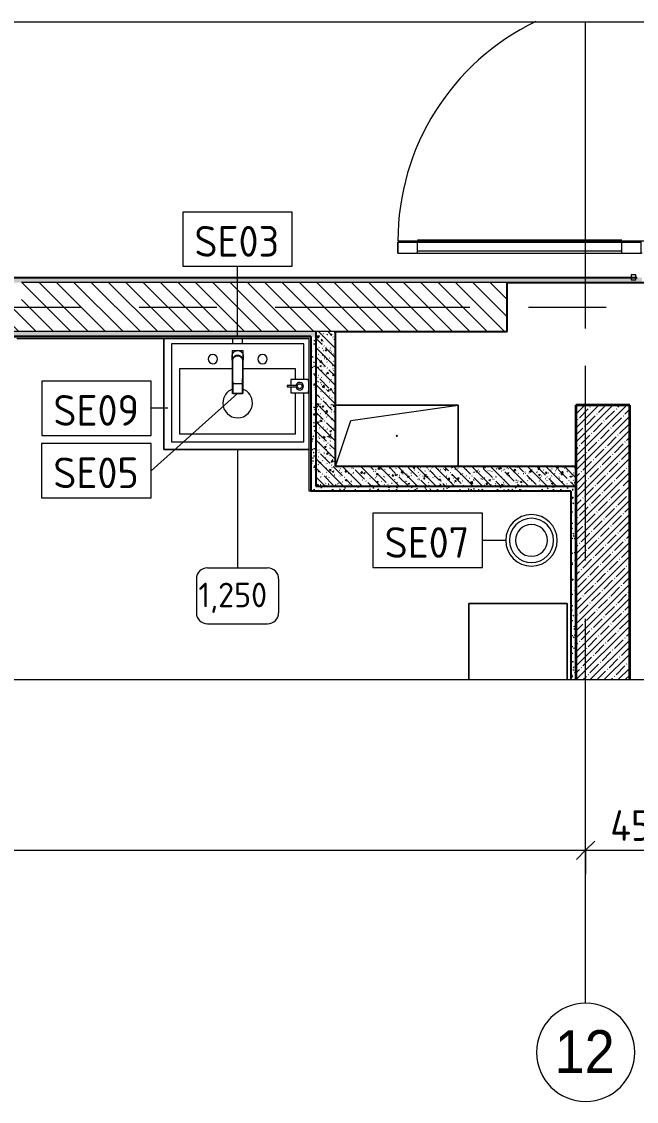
# Model space of a CAD drawing. Header units: millimetres. Extents: x 3991 to 282775, y -8553 to 29560.
# Drawn here: x 58908 to 61415, y 4562 to 8964 of the extents above; entities that cross this region are included whole.
import ezdxf

# ---------------------------------------------------------------- set-up
doc = ezdxf.new("R2010")
doc.units = ezdxf.units.MM
doc.linetypes.add('Осевая', pattern=[1587.5, 317.5, -238.125, 793.75, -238.125])
for name, color, linetype, lineweight, true_color in [('0-1', 7, 'Continuous', 9, 0x4994b4), ('A-GENM-1', 7, 'Continuous', 9, 0x4994b4), ('A-WALL-1', 7, 'Continuous', 25, 0x3c3c3c), ('A-WALL-2', 7, 'Continuous', 35, 0x3c3c3c), ('A-WALL-FNSH-1', 7, 'Continuous', 15, 0x3c3c3c), ('P-SANR-FIXT-1', 7, 'Continuous', 15, 0x4994b4), ('P-SANR-FIXT-2', 7, 'Continuous', 9, 0x4994b4)]:
    doc.layers.add(name, color=color, linetype=linetype, lineweight=lineweight, true_color=true_color)
for name, color, linetype, lineweight in [('A-ANNO-DIMS', 7, 'Continuous', 9), ('A-ANNO-DIMS-50', 7, 'Continuous', 9), ('A-DETL-GENF', 7, 'Continuous', 9), ('A-DOOR', 7, 'Continuous', 9), ('A-DOOR-1', 7, 'Continuous', 15), ('A-GENM', 7, 'Continuous', 9), ('A-WALL', 7, 'Continuous', 9), ('I-FURN', 7, 'Continuous', 9), ('I-FURN-IDEN', 7, 'Continuous', 9), ('I-WALL', 7, 'Continuous', 9), ('P-SANR-FIXT-IDEN', 7, 'Continuous', 9), ('Оси', 7, 'Continuous', 9), ('Оси-1', 7, 'Continuous', 20), ('Оси-2', 7, 'Осевая', 9)]:
    doc.layers.add(name, color=color, linetype=linetype, lineweight=lineweight)
doc.styles.add('Arial', font='arial.ttf', dxfattribs={"width": 0.9, "height": 175})
doc.styles.add('GOST Common', font='GOST_Common.ttf', dxfattribs={"height": 100})
doc.styles.add('GOST Common_1', font='GOST_Common.ttf', dxfattribs={"height": 125})
doc.styles.add('ISOCPEUR', font='isocpeur.ttf', dxfattribs={"width": 0.9, "height": 125})
doc.dimstyles.new('ISO-2_5_0_9К_БОЛЬШОЙ', dxfattribs={"dimscale": 304.8, "dimtxt": 124.497647, "dimasz": 0.246063, "dimexe": 0.19685, "dimexo": 0.492126, "dimgap": 0, "dimtad": 1, "dimdec": 0, "dimrnd": 10, "dimzin": 0, "dimdsep": 46, "dimtxsty": 'ISOCPEUR', "dimblk1": 'OBLIQUE', "dimblk2": 'OBLIQUE', "dimsah": 1, "dimcen": 0.09, "dimdle": 0.19685, "dimazin": 0, "dimtfac": 1, "dimtdec": 4, "dimtix": 1, "dimtmove": 0, "dimatfit": 3, "dimfxl": 1, "dimtvp": 1, "dimtolj": 1, "dimtzin": 0, "dimarcsym": 2})
pattern_1 = [(135, (22897.75, 0), (-37.717076, -37.717076), [53.34, -8.89, 1.778, -8.89]), (135, (22897.75, 37.694), (-37.717076, -37.717076), []), (50, (22897.75, 0), (63.763904, -5.57885), [6.667, -73.342]), (355, (22897.75, 0), (-12.33488, 66.86951), [5.334, -58.674]), (100.451, (22903.065, -0.465), (51.43036, 61.29098), [5.667, -62.332]), (46.184, (22897.75, 17.78), (94.87722, -14.71484), [10.001, -110.014]), (96.636, (22905.66, 16.55), (83.09115, 86.5993), [8.5, -93.497]), (351.184, (22897.75, 17.78), (83.09204, 86.59928), [8.001, -88.011]), (21, (22906.64, 13.335), (53.06449, -35.792726), [6.667, -73.342]), (326, (22906.64, 13.335), (21.63066, 64.46546), [5.334, -58.674]), (71.451, (22911.06, 10.35), (74.69646, 28.67237), [5.667, -62.332]), (37.5, (22897.75, 0), (1.080413, 29.594271), [1.676, -56.286, 1.676, -57.887, -58.896]), (37.5, (22897.75, 0), (1.080413, 29.594271), [-117.526, 1.676, -57.22]), (7.5, (22897.75, 0), (23.386368, 35.063507), [1.676, -32.283, 1.676, -54.953, -22.447]), (7.5, (22897.75, 0), (23.386368, 35.063507), [-90.589, 1.676, -20.771]), (327.5, (22877.926, 0), (47.456567, -2.005468), [1.676, -20.549, 1.676, -67.666, -92.011]), (327.5, (22877.926, 0), (47.456567, -2.005468), [-91.567, 1.676, -90.335]), (317.5, (22869.036, 0), (51.844948, 8.89904), [1.676, -27.216, 1.676, -44.374, -65.341]), (317.5, (22869.036, 0), (51.844948, 8.89904), [-74.943, 1.676, -63.665])]
pattern_2 = [(0, (22897.75, 0), (60.96, 15.24), [5.029, -40.691, 5.029, -40.691, -243.84]), (0, (22897.75, 0), (60.96, 15.24), [-91.44, 5.029, -86.411, 5.029, -40.691, -106.68]), (0, (22897.75, 0), (60.96, 15.24), [-228.6, 5.029, -25.451, 5.029, -71.171]), (120, (22920.61, 7.62), (-43.678227, 45.1729086), [5.029, -40.691, 5.029, -40.691, -243.84]), (120, (22920.61, 7.62), (-43.678227, 45.1729086), [-91.44, 5.029, -86.411, 5.029, -40.691, -106.68]), (120, (22920.61, 7.62), (-43.678227, 45.1729086), [-228.6, 5.029, -25.451, 5.029, -71.171]), (240, (22928.23, 38.1), (-17.281773, -60.4129086), [5.029, -40.691, 5.029, -40.691, -243.84]), (240, (22928.23, 38.1), (-17.281773, -60.4129086), [-91.44, 5.029, -86.411, 5.029, -40.691, -106.68]), (240, (22928.23, 38.1), (-17.281773, -60.4129086), [-228.6, 5.029, -25.451, 5.029, -71.171])]

# ---------------------------------------------------------------- blocks, each defined once
blk = doc.blocks.new('Дверь_Витражная_остекление_ - ДВН_ДАО_Главный вход_1800 в свету 5-32258809-Фрагмент 1_5')
at = {"layer": 'A-DETL-GENF'}
for p, q in [((997.5, -1012.5), (997.5, -20)), ((997.5, -20), (997.5, -1012.5)), ((1042.5, -1012.5), (1042.5, -20)), ((1042.5, -1012.5), (1042.5, -20)), ((988.5, -932.5), (988.5, -100)), ((1042.5, -100), (997.5, -100)), ((1032.5, -932.5), (1032.5, -100)), ((1042.5, -932.5), (997.5, -932.5)), ((1042.5, -1012.5), (997.5, -1012.5)), ((997.5, -1012.5), (1042.5, -1012.5))]:
    blk.add_line(p, q, dxfattribs=at)
at = {"layer": 'A-DOOR'}
blk.add_line((992.5, -1012.5), (992.5, -20), dxfattribs=at)
blk.add_arc((992.5, -20), 992.5, 205.7202, 270, dxfattribs=at)
at = {"layer": 'A-DOOR-1'}
for p, q in [((992.5, 20), (1032.5, 20)), ((992.5, -20), (992.5, 20)), ((1042.5, -20), (992.5, -20)), ((1042.5, -17), (1042.5, -20))]:
    blk.add_line(p, q, dxfattribs=at)
blk = doc.blocks.new('GM_Отверстие прямоугольное _в плите_ - Отверстие-21608348-Фрагмент 1_5')
at = {"layer": 'A-GENM'}
for p, q in [((-250, 125), (250, 125)), ((250, 125), (-250, 125)), ((-187.5, 62.5), (250, 125)), ((250, 125), (250, -125)), ((250, -125), (250, 125)), ((-250, -125), (-187.5, 62.5))]:
    blk.add_line(p, q, dxfattribs=at)
for start, end in [(360, 180), (180, 360)]:
    blk.add_arc((0, 0), 2.5, start, end, dxfattribs=at)
blk = doc.blocks.new('Мойка кухонная - Раковина Roca Victoria-N Unik 600х460 мм-V53-Фрагмент 1_5')
at = {"layer": 'P-SANR-FIXT-2'}
for p, q in [((270, 0), (-270, 0)), ((-270, 0), (-270, -400)), ((270, -145.3), (270, 0)), ((-20.7, -102.3), (-236.6, -102.3)), ((-236.6, -102.3), (-236.6, -366.4)), ((236.1, -102.3), (21.3, -102.3)), ((236.1, -145.3), (236.1, -102.3)), ((236.1, -366.4), (236.1, -200.3)), ((270, -400), (270, -200.3)), ((-236.6, -366.4), (236.1, -366.4)), ((-270, -400), (270, -400))]:
    blk.add_line(p, q, dxfattribs=at)
for centre, radius, start, end in [((-101.6, -61.9), 19, 90, 180), ((-101.6, -61.9), 19, 360, 90), ((101.6, -61.9), 19.1, 360, 180), ((-101.6, -61.9), 19, 180, 270), ((-101.6, -61.9), 19.1, 270, 360), ((0, -61.9), 19, 166.917, 168.8592), ((0, -61.9), 19, 10.241, 13.0774), ((101.6, -61.9), 19.1, 180, 360), ((0, -241.3), 60.5, 110.3429, 180), ((0, -241.3), 60.5, 109.1594, 110.1848), ((0, -241.3), 60.5, 69.8113, 70.8364), ((0, -241.3), 60.5, 360, 69.6532), ((0, -241.3), 60.5, 180, 360)]:
    blk.add_arc(centre, radius, start, end, dxfattribs=at)
blk = doc.blocks.new('мусорная корзина - Round_ Metal-30590745-Фрагмент 1_5')
at = {"layer": 'P-SANR-FIXT-1'}
for radius, start, end in [(105, 0, 180), (90, 360, 180), (65, 0, 180), (105, 180, 360), (90, 180, 360), (65, 180, 360)]:
    blk.add_arc((0, 0), radius, start, end, dxfattribs=at)
blk = doc.blocks.new('сифон - Для раковины-30649641-Фрагмент 1_5')
at = {"layer": 'P-SANR-FIXT-1'}
for p, q in [((230, 20), (209.3, 20)), ((239, 40), (238, 40)), ((209.3, -20), (230, -20)), ((238, -40), (239, -40))]:
    blk.add_line(p, q, dxfattribs=at)
blk = doc.blocks.new('смеситель для раковины - Default-V55-Фрагмент 1_5')
at = {"layer": '0-1'}
for p, q in [((-21.8, -15.6), (-22.8, -3)), ((-18.9, -7.6), (-19.6, -9.7)), ((22.8, -3), (21.8, -15.6)), ((-20.4, -97.4), (-20.3, -110)), ((-19.8, -111.8), (19.8, -111.8)), ((20.3, -110), (20.4, -97.4)), ((-19.8, -151.6), (19.7, -151.6))]:
    blk.add_line(p, q, dxfattribs=at)
at = {"layer": '0-1', "flags": 128}
for points in [[(12.1, 0.1), (16.4, -3.8), (19.5, -8.8), (21, -14.5), (21, -16)], [(-21.1, -22.2), (-21.1, -24.2), (-21.1, -63.3), (-21.1, -93.2)], [(-20, -10.8), (-20.8, -13.2), (-20.9, -15.4)], [(21, -17), (21.2, -25.7), (21, -77.4), (21, -111.4)], [(20.8, -150.6), (20.7, -150.2), (20.7, -148.7), (20.8, -147.4), (20.8, -146.2), (20.9, -129.6), (21.1, -62.9), (21.1, -88)], [(-20.7, -150.6), (-20.7, -150.2), (-20.7, -149.2), (-20.7, -148.3), (-20.7, -146.9), (-20.7, -145.4), (-20.8, -134.7), (-21.1, -93.2)], [(20.9, -146.2), (20.9, -147.7), (20.8, -148.8), (20.8, -149.8), (20.8, -150.4), (20.7, -151.2), (20.5, -151.4), (20.3, -151.5), (20.1, -151.6), (19.7, -151.6)]]:
    blk.add_lwpolyline(points, dxfattribs=at)
at = {"layer": 'P-SANR-FIXT-1'}
for p, q in [((-21, -151.6), (-21, 23)), ((-21, 23), (21, 23)), ((21, 23), (21, -151.6)), ((-22.9, -0.9), (-22.9, -0.3)), ((22.9, -0.9), (22.5, -5)), ((22.9, -0.3), (22.9, -0.9)), ((-19.8, -111.9), (-19.7, -144)), ((19.7, -144), (19.8, -111.9)), ((20, -126.2), (19.9, -131)), ((20, -108.6), (20, -111.3)), ((20, -113.5), (20, -115.7)), ((21, -151.6), (-21, -151.6)), ((19.9, -133.6), (19.9, -136.7)), ((19.9, -140.7), (19.9, -143.1))]:
    blk.add_line(p, q, dxfattribs=at)
at = {"layer": 'P-SANR-FIXT-1', "flags": 128}
for points in [[(-5.1, 2), (-6.1, 1.8), (-9.8, 0.4)], [(2.7, 2.4), (2.1, 2.5), (-2.1, 2.5), (-2.7, 2.4)], [(-0.6, 3.9), (-0.3, 3.9), (-0.1, 3.9), (0.1, 3.9), (0.3, 3.9), (0.6, 3.9)], [(9.8, 0.4), (6.1, 1.8), (5.1, 2)], [(-21.1, -88.1), (-20.9, -138.9), (-20.9, -145.3), (-20.8, -150.2), (-20.7, -149.4), (-20.7, -143.7), (-20.8, -118.3), (-21, -67.6), (-21.1, -42.2), (-21.1, -16.9)], [(-12.1, -0.9), (-13.1, -1.6), (-15.9, -4.1)], [(15.9, -4.1), (13.1, -1.6), (12.1, -0.9)], [(21.1, -16.9), (21.1, -42.2), (21, -67.6), (20.8, -118.3), (20.7, -143.7), (20.7, -149.4), (20.8, -150.2), (20.9, -145.3), (20.9, -138.9), (21.1, -88.1)], [(21.8, -15.2), (22.1, -10.8), (22.3, -7.9), (22.5, -5.6), (22.7, -3.2), (22.9, -0.9)], [(-20, -119.8), (-20, -111), (-20, -109.4)], [(-19.9, -138.3), (-19.9, -133.8), (-19.9, -125.8)], [(20, -117.9), (20, -119.9), (20, -123.6)]]:
    blk.add_lwpolyline(points, dxfattribs=at)
at = {"layer": 'P-SANR-FIXT-1'}
for centre, major_axis, ratio, start_param, end_param in [((0, -17.2), (20.8, 0), 0.98634, 1.772369, 2.014602), ((0, -17.2), (18.5, 0), 0.986286, 1.529552, 1.60752), ((0, -17.2), (20.8, 0), 0.98634, 1.126997, 1.369237), ((0, -17.2), (20.8, 0), 0.98634, 3.193059, 3.245131), ((0, -17.2), (20.8, 0), 0.98634, 2.841808, 2.987825), ((0, -17.2), (20.8, 0), 0.98634, 0.153768, 0.299784), ((0, -17.2), (20.8, 0), 0.98634, 6.179646, 6.231719), ((-19.8, -109.7), (0.5, 0.002), 0.095848, 1.570429, 2.347364), ((19.8, -109.7), (-0.5, 0.002), 0.095846, 3.935935, 4.712983)]:
    blk.add_ellipse(centre, major_axis=major_axis, ratio=ratio, start_param=start_param, end_param=end_param, dxfattribs=at)
for points, knots in [([(-22.9, -0.3), (-22.9, 2.5), (-22.3, 6.4), (-20, 11.4), (-17.7, 14.7), (-14.9, 17.6), (-11.6, 20), (-7.9, 21.7), (-4.5, 22.6), (-1.5, 23), (1.9, 23), (6, 22.4), (10, 20.8), (12.8, 19.1), (14.8, 17.5), (16.7, 15.8), (18.8, 13.3), (21.9, 8.1), (22.9, 3.2), (22.9, -0.3)], [0, 0, 0, 0, 0.111111, 0.166667, 0.222222, 0.277778, 0.333333, 0.388889, 0.444444, 0.479167, 0.513889, 0.583333, 0.652778, 0.6875, 0.722222, 0.756944, 0.791667, 0.861111, 1, 1, 1, 1]), ([(21.1, -16.4), (21.1, -16), (21, -15.1), (20.8, -13.8), (20.6, -12.6), (20.3, -11.7), (20.2, -11.2), (20, -10.9), (19.9, -10.5), (19.7, -9.9), (19.3, -9), (18.6, -7.6), (17.7, -6.2), (17, -5.2), (16.4, -4.5), (15.8, -3.8), (15, -3), (13.9, -2), (12.7, -1.2), (11.7, -0.5), (10.9, -0.1), (10.1, 0.3), (9, 0.9), (6.9, 1.7), (2.6, 2.8), (-2.6, 2.8), (-6.9, 1.7), (-9.2, 0.7), (-11.2, -0.2), (-13.2, -1.5), (-14.9, -2.9), (-16.1, -4.2), (-17.3, -5.5), (-18.5, -7.2), (-19.6, -9.3), (-20.7, -12.4), (-21.1, -14.8), (-21.1, -16.4)], [0, 0, 0, 0, 0.027778, 0.055556, 0.083333, 0.097222, 0.104167, 0.111111, 0.118056, 0.125, 0.138889, 0.166667, 0.194444, 0.208333, 0.222222, 0.236111, 0.25, 0.277778, 0.305556, 0.319444, 0.333333, 0.347222, 0.361111, 0.388889, 0.444444, 0.555556, 0.611111, 0.638889, 0.666667, 0.708333, 0.75, 0.770833, 0.791667, 0.833333, 0.875, 0.916667, 1, 1, 1, 1]), ([(-15.4, -2.7), (-15.3, -2.6), (-14.5, -1.7), (-12.8, -0.2), (-10.9, 1), (-10, 1.5)], [0.4875302, 0.4875302, 0.4875302, 0.4875302, 0.5, 0.6, 0.7, 0.7, 0.7, 0.7]), ([(-9.5, 1.7), (-8.7, 2.1), (-6.8, 2.9), (-3.8, 3.7), (-1.6, 3.9), (-0.6, 3.9)], [0.7162377, 0.7162377, 0.7162377, 0.7162377, 0.8, 0.9, 1, 1, 1, 1]), ([(-5.8, 0.7), (-5.1, 0.9), (-2, 1.6), (3.8, 1.6), (10.7, -1.1), (15, -4.8), (16.9, -7.4), (17.3, -8)], [-0.5890495, -0.5890495, -0.5890495, -0.5890495, -0.5555556, -0.4444444, -0.3333333, -0.2222222, -0.1898256, -0.1898256, -0.1898256, -0.1898256]), ([(-0.6, 3), (-0.6, 3.1), (-0.6, 3.3), (-0.6, 3.6), (-0.6, 3.8), (-0.6, 3.9), (-0.6, 3.9)], [0.1818182, 0.1818182, 0.1818182, 0.1818182, 0.3636364, 0.5454545, 0.7272727, 1, 1, 1, 1]), ([(0.6, 3.1), (0.6, 3.2), (0.6, 3.3), (0.6, 3.6), (0.6, 3.8), (0.6, 3.9), (0.6, 3.9)], [0.2272727, 0.2272727, 0.2272727, 0.2272727, 0.3636364, 0.5454545, 0.7272727, 1, 1, 1, 1]), ([(3.5, 3.6), (4.7, 3.4), (8, 2.6), (12.9, 0), (16.7, -3.9), (19, -7.6), (20.2, -10.6), (20.7, -12.8), (20.9, -13.9), (20.9, -14)], [0.0908638, 0.0908638, 0.0908638, 0.0908638, 0.2, 0.4, 0.6, 0.7, 0.8, 0.9, 0.9080467, 0.9080467, 0.9080467, 0.9080467]), ([(-22.9, -0.9), (-22.9, -1.5), (-22.8, -2.5), (-22.7, -3.8), (-22.6, -4.8), (-22.5, -5.7), (-22.4, -6.6), (-22.3, -7.5), (-22.2, -8.7), (-22.1, -10.1), (-22, -12.1), (-21.9, -13.9), (-21.8, -15.2)], [0, 0, 0, 0, 0.166667, 0.25, 0.333333, 0.416667, 0.5, 0.583333, 0.666667, 0.75, 0.833333, 1, 1, 1, 1]), ([(-21.8, -15.2), (-21.8, -16.2), (-21.7, -18.4), (-21.6, -22.6), (-21.5, -27.6), (-21.4, -33.2), (-21.4, -38.3), (-21.3, -42.6), (-21.3, -45.9), (-21.3, -49.3), (-21.3, -52.8), (-21.2, -55.7), (-21.2, -58), (-21.2, -59.8), (-21.2, -61.5), (-21.2, -63.9), (-21.2, -66.8), (-21.2, -70.4), (-21.2, -73.9), (-21.1, -77.5), (-21.1, -82.2), (-21.1, -85.7), (-21.1, -88.1)], [0, 0, 0, 0, 0.083333, 0.166667, 0.25, 0.333333, 0.416667, 0.458333, 0.5, 0.541667, 0.583333, 0.625, 0.645833, 0.666667, 0.6875, 0.708333, 0.75, 0.791667, 0.833333, 0.875, 0.916667, 1, 1, 1, 1]), ([(-21.1, -16.9), (-21.1, -15.9), (-21, -14.3), (-20.6, -12.1), (-20.1, -10.6), (-19.6, -9), (-18.7, -7.1), (-17.6, -5.3), (-16.6, -4.1), (-16.4, -3.7)], [0, 0, 0, 0, 0.1, 0.15, 0.2, 0.25, 0.3, 0.4, 0.4433431, 0.4433431, 0.4433431, 0.4433431]), ([(-21.1, -18.4), (-21.1, -19.2), (-21.1, -20.8), (-21.1, -23.1), (-21.1, -25), (-21, -26.5), (-21, -27.6), (-21, -28.6), (-21, -30), (-21, -31.7), (-21, -33.4), (-21, -34.6), (-20.9, -35.2), (-20.9, -35.7), (-20.9, -36.3), (-20.9, -36.9), (-20.9, -38.1), (-20.9, -39.8), (-20.9, -41.4), (-20.8, -42.8), (-20.8, -44.1), (-20.8, -45.8), (-20.8, -48.6), (-20.7, -53.5), (-20.6, -60.7), (-20.6, -68.9), (-20.5, -76.5), (-20.5, -85.7), (-20.4, -92.7), (-20.4, -97.4)], [0, 0, 0, 0, 0.027778, 0.055556, 0.083333, 0.097222, 0.111111, 0.125, 0.138889, 0.166667, 0.194444, 0.208333, 0.215278, 0.222222, 0.229167, 0.236111, 0.25, 0.277778, 0.305556, 0.319444, 0.333333, 0.361111, 0.388889, 0.444444, 0.555556, 0.666667, 0.75, 0.833333, 1, 1, 1, 1]), ([(-20, -10.9), (-20.1, -11.4), (-20.5, -12.6), (-20.7, -13.9), (-20.8, -14.6)], [0, 0, 0, 0, 0.4, 1, 1, 1, 1]), ([(-17.1, -5.5), (-17.4, -6), (-18.2, -7.1), (-18.9, -8.3), (-19.2, -9)], [0.2222222, 0.2222222, 0.2222222, 0.2222222, 0.4444444, 0.7427388, 0.7427388, 0.7427388, 0.7427388]), ([(-17.2, -8), (-16.9, -7.4), (-15.8, -6), (-14.7, -4.7), (-13.9, -4)], [-0.81017436, -0.81017436, -0.81017436, -0.81017436, -0.77777778, -0.73140311, -0.73140311, -0.73140311, -0.73140311]), ([(-12.3, -2.7), (-11.7, -2.2), (-10.3, -1.2), (-8.7, -0.4), (-7.8, 0)], [-0.69972199, -0.69972199, -0.69972199, -0.69972199, -0.66666667, -0.62017928, -0.62017928, -0.62017928, -0.62017928]), ([(19.9, -10.7), (19.6, -9.7), (18.7, -7.9), (17.6, -6.2), (17.1, -5.5)], [0.0231952, 0.0231952, 0.0231952, 0.0231952, 0.4444444, 0.7777778, 0.7777778, 0.7777778, 0.7777778]), ([(18.3, -9.9), (18.8, -10.8), (20.1, -14), (20.7, -17.5), (20.7, -19.9)], [-0.1575276, -0.1575276, -0.1575276, -0.1575276, -0.1111111, 0, 0, 0, 0]), ([(20.8, -14.6), (20.7, -14.1), (20.6, -13.1), (20.4, -12.1), (20.2, -11.7)], [0, 0, 0, 0, 0.4444444, 0.7777778, 0.7777778, 0.7777778, 0.7777778]), ([(20.4, -97.4), (20.4, -91.1), (20.5, -81.8), (20.6, -69.7), (20.7, -60), (20.7, -52.6), (20.8, -47.4), (20.8, -45.2), (20.8, -43.5), (20.9, -41.8), (20.9, -39.8), (20.9, -37.7), (20.9, -36.2), (20.9, -35.4), (21, -34.1), (21, -32.6), (21, -31), (21, -29.7), (21, -28.6), (21, -27.7), (21, -26.8), (21.1, -25.6), (21.1, -22.9), (21.1, -20.4), (21.1, -18.4)], [0, 0, 0, 0, 0.222222, 0.333333, 0.444444, 0.583333, 0.618056, 0.652778, 0.670139, 0.6875, 0.722222, 0.756944, 0.774306, 0.782986, 0.791667, 0.826389, 0.84375, 0.861111, 0.878472, 0.887153, 0.895833, 0.913194, 0.930556, 1, 1, 1, 1]), ([(21.1, -88.1), (21.1, -85.1), (21.1, -80.6), (21.2, -74.5), (21.2, -69.9), (21.2, -65.1), (21.2, -60), (21.2, -55.1), (21.3, -50.9), (21.3, -47.5), (21.3, -44.7), (21.3, -42.6), (21.4, -41), (21.4, -39.8), (21.4, -38.7), (21.4, -37.3), (21.4, -35.8), (21.4, -34.1), (21.5, -32.1), (21.5, -29.7), (21.5, -27), (21.6, -24.6), (21.7, -21.6), (21.7, -18.3), (21.8, -16.1), (21.8, -15.2)], [0, 0, 0, 0, 0.071429, 0.107143, 0.142857, 0.178571, 0.214286, 0.25, 0.285714, 0.321429, 0.357143, 0.392857, 0.410714, 0.428571, 0.446429, 0.464286, 0.5, 0.535714, 0.571429, 0.625, 0.678571, 0.732143, 0.785714, 0.892857, 1, 1, 1, 1]), ([(-19.8, -109.7), (-19.8, -110.1), (-19.8, -110.9), (-19.8, -111.7), (-19.8, -111.8), (-19.8, -111.8)], [0, 0, 0, 0, 0.2, 0.4, 0.5304452, 0.5304452, 0.5304452, 0.5304452]), ([(19.8, -111.8), (19.8, -111.8), (19.8, -111.7), (19.8, -110.9), (19.8, -110.1), (19.8, -109.7)], [0.4695252, 0.4695252, 0.4695252, 0.4695252, 0.6, 0.8, 1, 1, 1, 1]), ([(-19.8, -151.6), (-19.8, -151.6), (-19.8, -151.4), (-19.8, -149.9), (-19.9, -148), (-19.9, -147.3)], [0.5274141, 0.5274141, 0.5274141, 0.5274141, 0.6, 0.8, 0.9038771, 0.9038771, 0.9038771, 0.9038771]), ([(-19.7, -144), (-19.7, -145.5), (-19.7, -148.5), (-19.7, -151.2), (-19.7, -151.6), (-19.8, -151.6)], [0, 0, 0, 0, 0.2, 0.4, 0.5271653, 0.5271653, 0.5271653, 0.5271653]), ([(19.7, -151.6), (19.7, -151.6), (19.7, -151.6), (19.7, -151.2), (19.7, -150), (19.7, -148.3), (19.7, -146.2), (19.7, -144.8), (19.7, -144)], [0.4725879, 0.4725879, 0.4725879, 0.4725879, 0.5, 0.6, 0.7, 0.8, 0.9, 1, 1, 1, 1]), ([(19.9, -147.4), (19.9, -148), (19.8, -149.3), (19.8, -150.7), (19.8, -151.5), (19.8, -151.6), (19.7, -151.6)], [0.1, 0.1, 0.1, 0.1, 0.2, 0.3, 0.4, 0.4724791, 0.4724791, 0.4724791, 0.4724791])]:
    blk.add_open_spline(points, degree=3, knots=knots, dxfattribs=at)
for points in [[(0.6, 3.9), (1.2, 3.9), (1.8, 3.9), (2.5, 3.8)], [(-22.6, -4.9), (-22.8, -3.6), (-22.9, -2.2), (-22.9, -0.9)], [(-20.7, -19.9), (-20.7, -17.5), (-20.3, -15), (-19.5, -12.7)], [(-19.3, -12.1), (-19, -11.4), (-18.7, -10.6), (-18.3, -9.9)], [(20.7, -87.3), (20.7, -87.4), (20.7, -87.5), (20.6, -87.8), (20.5, -87.9), (20.5, -88)], [(-20.8, -88.2), (-20.7, -88.2), (-20.6, -88.2), (-20.5, -88.2)], [(-19.8, -110.9), (-19.8, -110.6), (-19.8, -110.3), (-19.8, -110)], [(-19.8, -111.8), (-19.8, -111.8), (-19.8, -111.8), (-19.8, -111.8)], [(19.8, -110), (19.8, -110.3), (19.8, -110.6), (19.8, -110.9)], [(19.8, -111.8), (19.8, -111.8), (19.8, -111.8), (19.8, -111.8)]]:
    blk.add_open_spline(points, degree=3, dxfattribs=at)
blk = doc.blocks.new('TOY_Диспансер мыло - Дозатор Elegance new 11654 019001 хром-30642362-Фрагмент 1_5')
at = {"layer": 'A-GENM-1'}
for p, q in [((127.9, 96.6), (122.2, 96.6)), ((122.2, 96.6), (122.2, 81.7)), ((127.9, 81.7), (127.9, 96.6)), ((97.5, 79.7), (97.5, 12)), ((122.2, 81.7), (99.5, 81.7)), ((122.2, 81.7), (102.9, 81.7)), ((122.2, 82.7), (122.2, 55.3)), ((127.9, 55.3), (127.9, 82.7)), ((146.9, 81.7), (127.9, 81.7)), ((150.5, 81.7), (127.9, 81.7)), ((152.5, 12), (152.5, 79.7)), ((99.5, 10), (105, 10)), ((145, 10), (105, 10)), ((105, 10), (105, 7.5)), ((145, 7.5), (145, 10)), ((145, 10), (150.5, 10))]:
    blk.add_line(p, q, dxfattribs=at)
blk.add_circle((125, 45.7), 10, dxfattribs=at)
for centre, radius, start, end in [((99.5, 79.7), 2, 90, 180), ((125, 45.7), 15.7, 100.4353, 79.365), ((150.5, 79.7), 2, 360, 90), ((99.5, 12), 2, 180, 270), ((150.5, 12), 2, 270, 360)]:
    blk.add_arc(centre, radius, start, end, dxfattribs=at)
blk = doc.blocks.new('шкаф 1_112 - шкаф 1_112-31117176-Фрагмент 1_5')
at = {"layer": 'I-FURN'}
for p, q in [((-400, 6070), (-400, 5758.7)), ((0, 6070), (-400, 6070)), ((0, 6070), (-400, 6070)), ((-400, 6070), (-400, 5758.7)), ((-400, 5758.7), (-400, 6070)), ((-400, 6070), (0, 6070)), ((0, 5758.7), (0, 6070)), ((0, 5758.7), (0, 6070)), ((0, 6070), (0, 5758.7))]:
    blk.add_line(p, q, dxfattribs=at)
blk = doc.blocks.new('DET_L_Линия разрыва - М100-30647533-Фрагмент 1_5')
at = {"layer": 'A-DETL-GENF'}
blk.add_line((0, 0), (17948.7, 0), dxfattribs=at)
blk = doc.blocks.new('DET_L_Линия разрыва - М100-30647532-Фрагмент 1_5')
at = {"layer": 'A-DETL-GENF'}
blk.add_line((17948.7, 0), (0, 0), dxfattribs=at)
blk = doc.blocks.new('Ось сетки - D8-29747960-Фрагмент 1_5')
at = {"layer": 'Оси-1'}
for start, end in [(360, 180), (180, 360)]:
    blk.add_arc((0, 0), 4, start, end, dxfattribs=at)
blk = doc.blocks.new('DIMBLOCK60-Фрагмент 1_5')
at = {"layer": 'A-ANNO-DIMS-50'}
for p, q in [((56207.8, 5488.5), (56207.8, 5645.5)), ((61207.8, 5488.5), (61207.8, 5645.5)), ((56207.8, 5585.5), (61207.8, 5585.5)), ((56207.8, 5585.5), (56207.8, 5488.5)), ((61207.8, 5585.5), (61207.8, 5488.5))]:
    blk.add_line(p, q, dxfattribs=at)
at = {"layer": 'A-ANNO-DIMS-50', "lineweight": 20}
for p, q in [((56207.8, 5585.5), (56245.3, 5623)), ((61207.8, 5585.5), (61245.3, 5623)), ((56207.8, 5585.5), (56170.3, 5548)), ((61207.8, 5585.5), (61170.3, 5548))]:
    blk.add_line(p, q, dxfattribs=at)
at = {"layer": 'A-ANNO-DIMS-50', "color": 0, "insert": (58549.7, 5748.8), "char_height": 125, "width": 379.239, "attachment_point": 1, "line_spacing_factor": 1.149209, "style": 'ISOCPEUR'}
blk.add_mtext('5000', dxfattribs=at)
blk = doc.blocks.new('_Oblique')
at = {"color": 0, "linetype": 'ByBlock', "lineweight": -2}
blk.add_line((-0.5, -0.5), (0.5, 0.5), dxfattribs=at)
blk = doc.blocks.new('DIMBLOCK61-Фрагмент 1_5')
at = {"layer": 'A-ANNO-DIMS-50'}
for p, q in [((61207.8, 5488.5), (61207.8, 5645.5)), ((61657.8, 5488.5), (61657.8, 5645.5)), ((61207.8, 5585.5), (61657.8, 5585.5)), ((61207.8, 5585.5), (61207.8, 5488.5)), ((61657.8, 5585.5), (61657.8, 5488.5))]:
    blk.add_line(p, q, dxfattribs=at)
at = {"layer": 'A-ANNO-DIMS-50', "lineweight": 20}
for p, q in [((61207.8, 5585.5), (61245.3, 5623)), ((61657.8, 5585.5), (61695.3, 5623)), ((61207.8, 5585.5), (61170.3, 5548)), ((61657.8, 5585.5), (61620.3, 5548))]:
    blk.add_line(p, q, dxfattribs=at)
at = {"layer": 'A-ANNO-DIMS-50', "color": 0, "insert": (61308.3, 5748.8), "char_height": 125, "width": 298.794, "attachment_point": 1, "line_spacing_factor": 1.149209, "style": 'ISOCPEUR'}
blk.add_mtext('450', dxfattribs=at)
blk = doc.blocks.new('М_сантехническая_рамка1 - В рамке-30590747-Фрагмент 1_5')
at = {"layer": 'P-SANR-FIXT-IDEN'}
for p, q in [((4.293, 2.24), (-4.639, 2.24)), ((-4.639, 2.24), (-4.639, -2.178)), ((4.293, -2.178), (4.293, 2.24)), ((-4.639, -2.178), (4.293, -2.178))]:
    blk.add_line(p, q, dxfattribs=at)
blk = doc.blocks.new('Марка_Мебель - В прямоуг_Balcon_Марка-25523697-Фрагмент 1_5')
at = {"layer": 'I-FURN-IDEN'}
for p, q in [((-2.455, 2.278), (2.455, 2.278)), ((-3.355, 1.378), (-3.355, -1.384)), ((3.355, 1.378), (3.355, -1.378)), ((-2.461, -2.278), (2.455, -2.278))]:
    blk.add_line(p, q, dxfattribs=at)
for centre, radius, start, end in [((-2.455, 1.378), 0.9, 90, 180), ((2.455, 1.378), 0.9, 0, 90), ((-2.461, -1.384), 0.893, 180, 270), ((2.455, -1.378), 0.9, 270, 0)]:
    blk.add_arc(centre, radius, start, end, dxfattribs=at)

msp = doc.modelspace()

# ---------------------------------------------------------------- hatches: boundary and pattern name
at = {"layer": 'I-WALL'}
h = msp.add_hatch(dxfattribs=at)
h.set_pattern_fill('FP_13', color=256, style=0, pattern_type=2)
h.set_pattern_definition(pattern_2)
h.paths.add_polyline_path([(60887.8, 7900), (61437.8, 7900), (61437.8, 7920), (55607.8, 7920), (55607.8, 7900), (58907.8, 7900)])
h.paths.add_polyline_path([(53107.8, 7900), (53107.8, 7920), (49894.9, 7920), (49854.9, 7900), (52107.5, 7900)])
h = msp.add_hatch(dxfattribs=at)
h.set_pattern_fill('FP_12', color=256, style=0, pattern_type=2)
h.set_pattern_definition([(135, (22897.75, 0), (-35.35534, -35.35534), [])])
h.paths.add_polyline_path([(60887.8, 7700), (60887.8, 7900), (58907.8, 7900), (58907.8, 7830), (57707.8, 7830), (57707.8, 7900), (56507.8, 7900), (56507.8, 7700), (60383.9, 7700)])
h = msp.add_hatch(dxfattribs=at)
h.set_pattern_fill('FP_13', color=256, style=0, pattern_type=2)
h.set_pattern_definition(pattern_2)
h.paths.add_polyline_path([(60107.8, 7680), (60107.8, 7700), (56527.8, 7700), (56527.8, 7680), (60087.8, 7680)])
h = msp.add_hatch(dxfattribs=at)
h.set_pattern_fill('FP_13', color=256, style=0, pattern_type=2)
h.set_pattern_definition(pattern_2)
h.paths.add_polyline_path([(60087.8, 7050), (60107.8, 7050), (60107.8, 7680), (60087.8, 7680), (60087.8, 7263)])
h = msp.add_hatch(dxfattribs=at)
h.set_pattern_fill('FP_15', color=256, style=0, pattern_type=2)
h.set_pattern_definition(pattern_1)
h.paths.add_polyline_path([(60187.8, 7070), (60187.8, 7700), (60107.8, 7700), (60107.8, 7070)])
h = msp.add_hatch(dxfattribs=at)
h.set_pattern_fill('FP_4', color=256, style=0, pattern_type=2)
h.set_pattern_definition([(45, (22897.75, 0), (-28.51196, 28.51196), []), (45, (22926.263, 0), (-28.51196, 28.51196), [50.403, -10.081, 1.676, -8.404])])
h.paths.add_polyline_path([(61192.4, 6279.9), (61387.8, 6279.9), (61387.8, 7400), (61167.8, 7400), (61167.8, 6279.9)])
h = msp.add_hatch(dxfattribs=at)
h.set_pattern_fill('FP_15', color=256, style=0, pattern_type=2)
h.set_pattern_definition(pattern_1)
h.paths.add_polyline_path([(61167.8, 7070), (61167.8, 7150), (60187.8, 7150), (60187.8, 7070), (60979.7, 7070)])
h = msp.add_hatch(dxfattribs=at)
h.set_pattern_fill('FP_13', color=256, style=0, pattern_type=2)
h.set_pattern_definition(pattern_2)
h.paths.add_polyline_path([(61167.8, 7050), (61167.8, 7070), (60107.8, 7070), (60107.8, 7050), (61147.8, 7050)])
h = msp.add_hatch(dxfattribs=at)
h.set_pattern_fill('FP_13', color=256, style=0, pattern_type=2)
h.set_pattern_definition(pattern_2)
h.paths.add_polyline_path([(61165.4, 6279.9), (61167.8, 6279.9), (61167.8, 7050), (61147.8, 7050), (61147.8, 6279.9)])

# ---------------------------------------------------------------- linework, layer by layer
at = {"layer": 'A-WALL'}
for p, q in [((60887.8, 7900), (58907.8, 7900)), ((60187.8, 7700), (56527.8, 7700)), ((60086.8, 7679), (60086.8, 7680))]:
    msp.add_line(p, q, dxfattribs=at)
at = {"layer": 'A-WALL-1'}
for p, q in [((61417.8, 7920), (55607.8, 7920)), ((60887.8, 7700), (60887.8, 7900)), ((60887.8, 7900), (62237.8, 7900)), ((60087.8, 7680), (56527.8, 7680)), ((60087.8, 7680), (60087.8, 7050)), ((60107.8, 7700), (60107.8, 7070)), ((60187.8, 7150), (60187.8, 7700)), ((60187.8, 7700), (60887.8, 7700)), ((61167.8, 7150), (60187.8, 7150)), ((61147.8, 7050), (60087.8, 7050)), ((60107.8, 7070), (61167.8, 7070)), ((61147.8, 7050), (61147.8, 6279.9))]:
    msp.add_line(p, q, dxfattribs=at)
at = {"layer": 'A-WALL-2'}
for p, q in [((61167.8, 7400), (61167.8, 6279.9)), ((61387.8, 7400), (61167.8, 7400)), ((61387.8, 6279.9), (61387.8, 7400))]:
    msp.add_line(p, q, dxfattribs=at)
at = {"layer": 'A-WALL-FNSH-1'}
for p, q in [((61412.8, 7931), (61392.8, 7931)), ((61392.8, 7931), (61392.8, 7911)), ((61412.8, 7911), (61412.8, 7931)), ((61416.8, 7921), (55607.8, 7921)), ((61392.8, 7911), (61412.8, 7911)), ((56528.8, 7679), (60086.8, 7679)), ((60086.8, 7679), (60086.8, 7049)), ((60086.8, 7049), (61146.8, 7049)), ((61146.8, 7049), (61146.8, 6279.9))]:
    msp.add_line(p, q, dxfattribs=at)
at = {"layer": 'I-FURN'}
for p, q in [((59488.2, 7671), (59488.2, 7219)), ((59488.2, 7219), (59488.2, 7671)), ((59488.2, 7219), (60079.8, 7219)), ((60079.8, 7219), (59488.2, 7219))]:
    msp.add_line(p, q, dxfattribs=at)
at = {"layer": 'I-FURN-IDEN'}
msp.add_line((59788.2, 7219), (59788.2, 6736.7), dxfattribs=at)
at = {"layer": 'I-WALL'}
for p, q in [((60079.8, 7671), (58887.8, 7671)), ((60079.8, 7679), (60079.8, 7680)), ((60079.8, 7049), (60079.8, 7671)), ((60086.8, 7049), (60079.8, 7049))]:
    msp.add_line(p, q, dxfattribs=at)
at = {"layer": 'P-SANR-FIXT-IDEN'}
for p, q in [((59788.2, 7680), (59788.2, 7966.5)), ((59788.8, 7448.4), (59435.9, 7133)), ((59504.7, 7387.7), (59436.5, 7387.7)), ((60881.8, 6849), (60787, 6849))]:
    msp.add_line(p, q, dxfattribs=at)
at = {"layer": 'Оси'}
for p, q in [((61207.8, 7712.8), (61207.8, 8962.8)), ((61207.8, 4961.6), (61207.8, 6211.6))]:
    msp.add_line(p, q, dxfattribs=at)
at = {"layer": 'Оси-2'}
for p, q in [((49861.7, 7800), (85387.7, 7800)), ((61207.8, 6211.6), (61207.8, 7712.8))]:
    msp.add_line(p, q, dxfattribs=at)

# ---------------------------------------------------------------- block references
at = {"layer": 'A-DETL-GENF'}
for name, p in [('DET_L_Линия разрыва - М100-30647533-Фрагмент 1_5', (49897.6, 8962.8)), ('DET_L_Линия разрыва - М100-30647532-Фрагмент 1_5', (49897.6, 6279.9))]:
    msp.add_blockref(name, p, dxfattribs=at)
at = {"layer": 'A-DOOR', "rotation": 269.9999999999999}
msp.add_blockref('Дверь_Витражная_остекление_ - ДВН_ДАО_Главный вход_1800 в свету 5-32258809-Фрагмент 1_5', (61454.8, 9062.5), dxfattribs=at)
at = {"layer": 'A-GENM'}
msp.add_blockref('GM_Отверстие прямоугольное _в плите_ - Отверстие-21608348-Фрагмент 1_5', (60437.8, 7275), dxfattribs=at)
at = {"layer": 'I-FURN'}
msp.add_blockref('шкаф 1_112 - шкаф 1_112-31117176-Фрагмент 1_5', (61131.8, 521.2), dxfattribs=at)
at = {"layer": 'I-FURN-IDEN', "xscale": 49.99999999999998, "yscale": 49.99999999999998, "zscale": 49.99999999999998}
msp.add_blockref('Марка_Мебель - В прямоуг_Balcon_Марка-25523697-Фрагмент 1_5', (59788.2, 6622.9), dxfattribs=at)
at = {"layer": 'P-SANR-FIXT-1'}
for name, p, rotation in [('сифон - Для раковины-30649641-Фрагмент 1_5', (59788.2, 7441), 89.99999999999972), ('TOY_Диспансер мыло - Дозатор Elegance new 11654 019001 хром-30642362-Фрагмент 1_5', (60087.3, 7352.5), 90)]:
    msp.add_blockref(name, p, dxfattribs=dict(at, rotation=rotation))
for name, p in [('Мойка кухонная - Раковина Roca Victoria-N Unik 600х460 мм-V53-Фрагмент 1_5', (59788.8, 7650.3)), ('смеситель для раковины - Default-V55-Фрагмент 1_5', (59788.8, 7600)), ('мусорная корзина - Round_ Metal-30590745-Фрагмент 1_5', (60986.8, 6849))]:
    msp.add_blockref(name, p, dxfattribs=at)
at = {"layer": 'P-SANR-FIXT-IDEN', "xscale": 49.99999999999998, "yscale": 49.99999999999998, "zscale": 49.99999999999998}
for p in [(59796.9, 8075.4), (59221.8, 7386.1), (59221.3, 7131.5), (60572.3, 6847.4)]:
    msp.add_blockref('М_сантехническая_рамка1 - В рамке-30590747-Фрагмент 1_5', p, dxfattribs=at)
at = {"layer": 'Оси-1', "xscale": 49.99999999999998, "yscale": 49.99999999999998, "zscale": 49.99999999999998}
msp.add_blockref('Ось сетки - D8-29747960-Фрагмент 1_5', (61207.8, 4761.6), dxfattribs=at)

# ---------------------------------------------------------------- texts
at = {"layer": 'I-FURN-IDEN', "insert": (59628.7, 6676.4), "char_height": 100, "width": 368.776, "attachment_point": 1, "style": 'GOST Common'}
msp.add_mtext('1,250', dxfattribs=at)
at = {"layer": 'P-SANR-FIXT-IDEN', "char_height": 125, "width": 444.937, "attachment_point": 1, "style": 'GOST Common_1'}
for s, insert in [('SE03', (59612.6, 8130.8)), ('SE09', (59037.5, 7441.5)), ('SE05', (59037, 7186.9)), ('SE07', (60388, 6902.8))]:
    msp.add_mtext(s, dxfattribs=dict(at, insert=insert))
at = {"layer": 'Оси', "insert": (61081.4, 4851.9), "char_height": 175, "width": 303.038, "attachment_point": 1, "style": 'Arial'}
msp.add_mtext('12', dxfattribs=at)

# ---------------------------------------------------------------- dimensions: what is measured, and where the dimension line sits
at = {"layer": 'A-ANNO-DIMS'}
for base, p1, p2, override, picture, middle in [((61207.8, 5585.5), (56207.8, 5638.5), (61207.8, 5638.5), {"dimpost": '<>', "dimfxl": 5000}, 'DIMBLOCK60-Фрагмент 1_5', (58707.8, 5648)), ((61657.8, 5585.5), (61207.8, 5638.5), (61657.8, 5638.5), {"dimpost": '<>', "dimfxl": 450}, 'DIMBLOCK61-Фрагмент 1_5', (61432.8, 5648))]:
    dim = msp.add_linear_dim(base=base, p1=p1, p2=p2, dimstyle='ISO-2_5_0_9К_БОЛЬШОЙ', override=override, dxfattribs=at)
    dim.commit()
    dim.dimension.update_dxf_attribs({"geometry": picture, "text_midpoint": middle})

doc.saveas('drawing.dxf')
